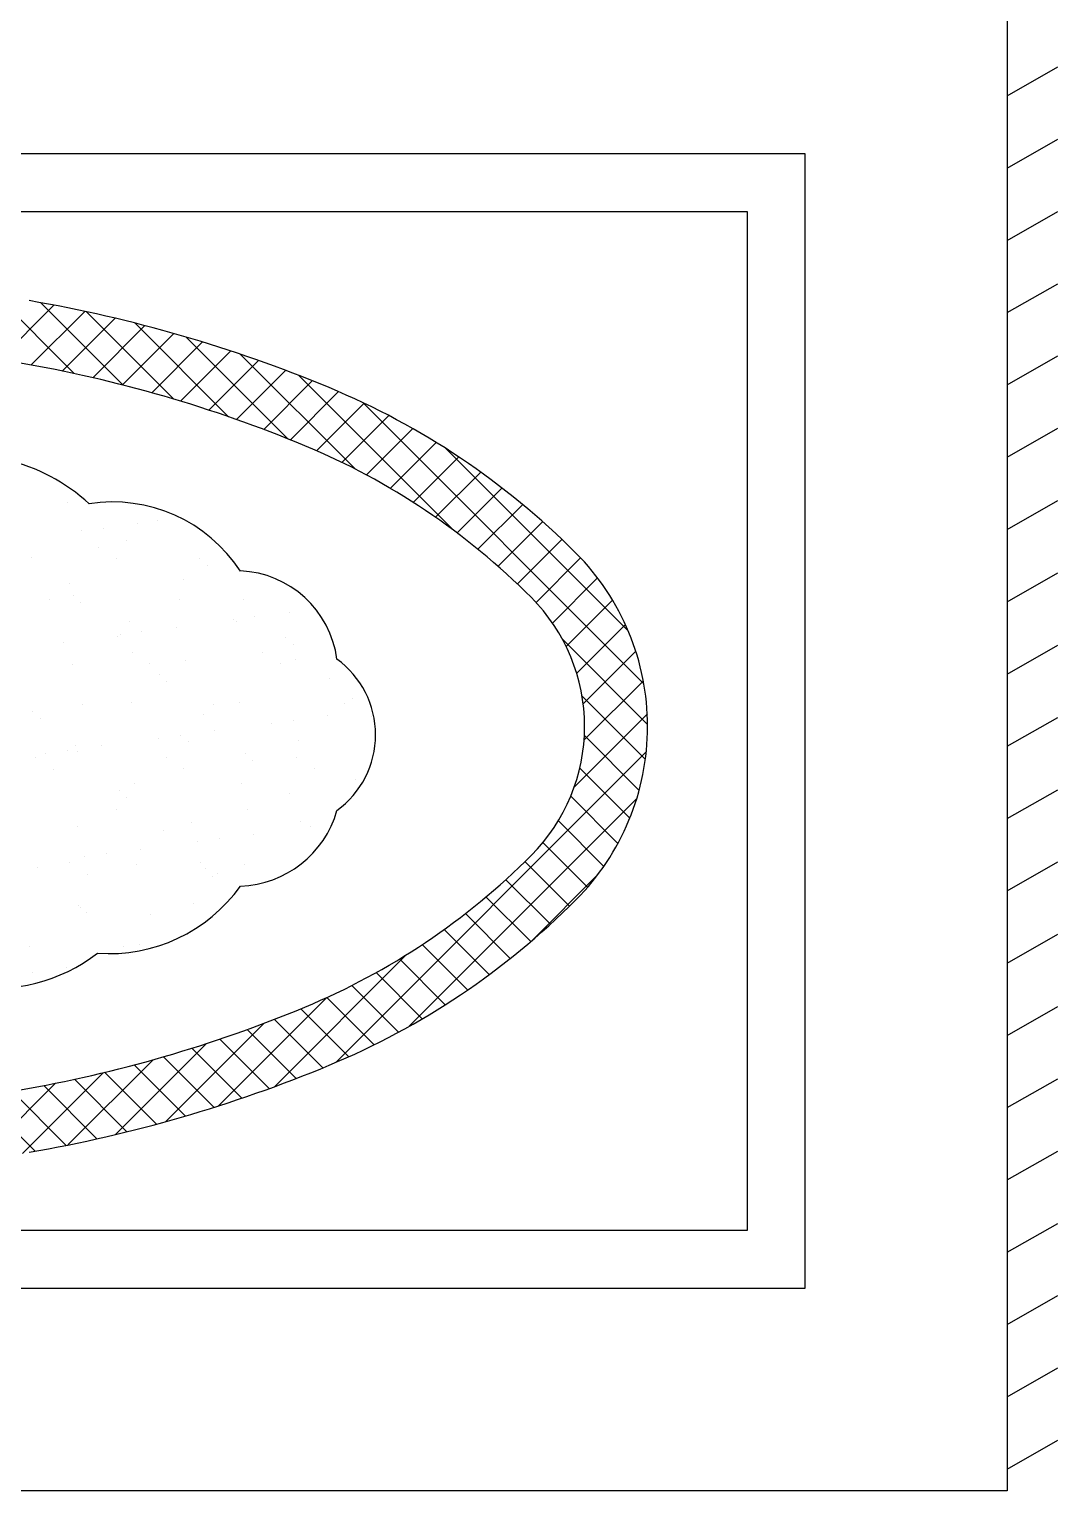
# Model space of a CAD drawing. Header units: millimetres. Extents: x 577 to 2337, y 236 to 943.
# Drawn here: x 753.108 to 754.599, y 697.022 to 699.139 of the extents above; entities that cross this region are included whole.
import ezdxf

# ---------------------------------------------------------------- set-up
doc = ezdxf.new("R2010")
doc.units = ezdxf.units.MM
doc.header["$LTSCALE"] = 0.01
doc.layers.add('06-Furn', color=4, linetype='Continuous')

# ---------------------------------------------------------------- blocks, each defined once
blk = doc.blocks.new('MMM')
at = {"layer": '06-Furn', "color": 243}
for p, q in [((766.7143, 638.1753), (766.7143, 635.9449)), ((766.7143, 637.9658), (766.7876, 638.0077)), ((766.7143, 637.8611), (766.7876, 637.903)), ((763.0074, 637.8821), (766.4211, 637.8821)), ((766.4211, 637.8821), (766.4211, 636.2381)), ((763.0912, 637.7983), (766.3373, 637.7983)), ((766.3373, 637.7983), (766.3373, 636.3219)), ((766.7143, 637.7564), (766.7876, 637.7983)), ((766.7143, 637.6517), (766.7876, 637.6936)), ((765.3617, 637.5635), (765.2482, 637.6771)), ((765.2536, 637.5837), (765.3325, 637.6626)), ((765.4321, 637.5469), (765.3128, 637.6662)), ((765.2996, 637.5759), (765.3772, 637.6535)), ((765.3446, 637.5671), (765.4211, 637.6436)), ((765.5064, 637.5264), (765.3798, 637.653)), ((765.5857, 637.5009), (765.45, 637.6366)), ((765.3887, 637.5575), (765.4642, 637.6329)), ((765.432, 637.547), (765.5065, 637.6214)), ((765.6714, 637.469), (765.524, 637.6164)), ((765.4744, 637.5356), (765.548, 637.6092)), ((765.5161, 637.5235), (765.5888, 637.5962)), ((765.557, 637.5106), (765.6289, 637.5825)), ((765.7689, 637.4252), (765.6026, 637.5916)), ((766.7143, 637.547), (766.7876, 637.5889)), ((765.5971, 637.4969), (765.6683, 637.5681)), ((765.6365, 637.4825), (765.707, 637.553)), ((765.9107, 637.3373), (765.687, 637.5609)), ((765.6752, 637.4674), (765.7451, 637.5373)), ((765.7132, 637.4516), (765.7821, 637.5205)), ((766.1876, 637.1141), (765.7804, 637.5213)), ((765.75, 637.4347), (765.818, 637.5026)), ((765.7856, 637.4165), (765.8528, 637.4837)), ((766.7143, 637.4423), (766.7876, 637.4842)), ((765.8201, 637.3972), (765.8866, 637.4637)), ((766.165, 637.1905), (765.9006, 637.4549)), ((765.8534, 637.3767), (765.9194, 637.4427)), ((765.8857, 637.3552), (765.9512, 637.4207)), ((765.9169, 637.3326), (765.982, 637.3978)), ((765.3516, 637.3762), (765.3516, 637.3762)), ((765.9471, 637.309), (766.0119, 637.3739)), ((766.7143, 637.3376), (766.7876, 637.3794)), ((765.4039, 637.3397), (765.4039, 637.3397)), ((765.4534, 637.3462), (765.4534, 637.3462)), ((765.4827, 637.3509), (765.4827, 637.3509)), ((765.9762, 637.2843), (766.0409, 637.349)), ((765.3722, 637.3356), (765.3722, 637.3356)), ((765.4375, 637.3219), (765.4375, 637.3219)), ((766.0043, 637.2587), (766.0689, 637.3232)), ((765.2998, 637.2975), (765.2998, 637.2975)), ((765.3969, 637.312), (765.3969, 637.312)), ((765.4225, 637.2957), (765.4225, 637.2957)), ((765.5433, 637.2954), (765.5433, 637.2954)), ((765.5545, 637.2851), (765.5545, 637.2851)), ((766.0313, 637.2319), (766.0959, 637.2965)), ((765.3554, 637.2589), (765.3554, 637.2589)), ((765.5198, 637.2648), (765.5198, 637.2648)), ((766.0552, 637.202), (766.1206, 637.2674)), ((766.7143, 637.2328), (766.7876, 637.2747)), ((765.3254, 637.2365), (765.3254, 637.2365)), ((765.3603, 637.242), (765.3603, 637.242)), ((765.5149, 637.2368), (765.5149, 637.2368)), ((765.6074, 637.2366), (765.6074, 637.2366)), ((766.075, 637.168), (766.1423, 637.2353)), ((765.3715, 637.2317), (765.3715, 637.2317)), ((765.6733, 637.2176), (765.6733, 637.2176)), ((765.4413, 637.2046), (765.4413, 637.2046)), ((765.5095, 637.1961), (765.5095, 637.1961)), ((765.5921, 637.207), (765.5921, 637.207)), ((765.597, 637.2039), (765.597, 637.2039)), ((765.6238, 637.2111), (765.6238, 637.2111)), ((766.0902, 637.1294), (766.1608, 637.2001)), ((765.3457, 637.1745), (765.3457, 637.1745)), ((765.4245, 637.1832), (765.4245, 637.1832)), ((765.4283, 637.1854), (765.4283, 637.1854)), ((765.46, 637.1896), (765.46, 637.1896)), ((765.668, 637.1811), (765.668, 637.1811)), ((765.6792, 637.1708), (765.6792, 637.1708)), ((766.193, 637.0549), (766.0699, 637.1781)), ((766.7143, 637.1281), (766.7876, 637.17)), ((765.446, 637.1596), (765.446, 637.1596)), ((765.6355, 637.16), (765.6355, 637.16)), ((765.6829, 637.1496), (765.6829, 637.1496)), ((766.0997, 637.0851), (766.1759, 637.1613)), ((765.3592, 637.1417), (765.3592, 637.1417)), ((765.4717, 637.1433), (765.4717, 637.1433)), ((765.4851, 637.1277), (765.4851, 637.1277)), ((765.5236, 637.1476), (765.5236, 637.1476)), ((765.6612, 637.1436), (765.6612, 637.1436)), ((765.4963, 637.1174), (765.4963, 637.1174)), ((765.7321, 637.1223), (765.7321, 637.1223)), ((766.101, 637.0327), (766.1868, 637.1184)), ((765.4451, 637.0874), (765.4451, 637.0874)), ((765.6008, 637.0866), (765.6008, 637.0866)), ((765.7652, 637.0926), (765.7652, 637.0926)), ((766.1898, 637.0044), (766.0981, 637.0961)), ((765.3021, 637.0743), (765.3021, 637.0743)), ((765.3133, 637.064), (765.3133, 637.064)), ((765.3746, 637.0841), (765.3746, 637.0841)), ((765.5492, 637.0689), (765.5492, 637.0689)), ((765.5641, 637.0844), (765.5641, 637.0844)), ((765.7294, 637.0675), (765.7294, 637.0675)), ((765.7536, 637.0848), (765.7536, 637.0848)), ((765.7927, 637.0668), (765.7927, 637.0668)), ((766.0868, 636.9647), (766.1926, 637.0704)), ((766.7143, 637.0234), (766.7876, 637.0653)), ((765.5656, 637.0459), (765.5656, 637.0459)), ((765.6483, 637.0568), (765.6483, 637.0568)), ((765.6799, 637.061), (765.6799, 637.061)), ((765.3631, 637.0244), (765.3631, 637.0244)), ((765.4018, 637.0243), (765.4018, 637.0243)), ((765.4845, 637.0352), (765.4845, 637.0352)), ((765.5161, 637.0394), (765.5161, 637.0394)), ((765.5274, 637.0303), (765.5274, 637.0303)), ((765.6867, 637.0324), (765.6867, 637.0324)), ((766.1807, 636.9596), (766.1014, 637.039)), ((765.3057, 637.0069), (765.3057, 637.0069)), ((765.3207, 637.0137), (765.3207, 637.0137)), ((765.3523, 637.0178), (765.3523, 637.0178)), ((765.3663, 637.0155), (765.3663, 637.0155)), ((765.4952, 637.0072), (765.4952, 637.0072)), ((765.6098, 637.0134), (765.6098, 637.0134)), ((765.621, 637.0031), (765.621, 637.0031)), ((765.6847, 637.0076), (765.6847, 637.0076)), ((765.7416, 636.5656), (766.1911, 637.0152)), ((765.3313, 636.9905), (765.3313, 636.9905)), ((765.5208, 636.9909), (765.5208, 636.9909)), ((765.7103, 636.9912), (765.7103, 636.9912)), ((766.1673, 636.9193), (766.0947, 636.9918)), ((765.4268, 636.96), (765.4268, 636.96)), ((765.449, 636.9701), (765.449, 636.9701)), ((765.6046, 636.9694), (765.6046, 636.9694)), ((765.769, 636.9753), (765.769, 636.9753)), ((766.7143, 636.9187), (766.7876, 636.9606)), ((765.4381, 636.9497), (765.4381, 636.9497)), ((765.6739, 636.9546), (765.6739, 636.9546)), ((765.8475, 636.6178), (766.1773, 636.9476)), ((766.15, 636.8828), (766.0817, 636.9511)), ((765.4237, 636.9317), (765.4237, 636.9317)), ((765.6132, 636.932), (765.6132, 636.932)), ((765.3669, 636.9072), (765.3669, 636.9072)), ((765.491, 636.9012), (765.491, 636.9012)), ((765.5313, 636.9131), (765.5313, 636.9131)), ((765.6217, 636.8957), (765.6217, 636.8957)), ((765.6905, 636.9151), (765.6905, 636.9151)), ((765.7044, 636.9066), (765.7044, 636.9066)), ((766.1296, 636.8495), (766.0636, 636.9154)), ((765.4579, 636.8742), (765.4579, 636.8742)), ((765.5406, 636.885), (765.5406, 636.885)), ((765.5722, 636.8892), (765.5722, 636.8892)), ((766.106, 636.8192), (766.0413, 636.884)), ((765.3548, 636.8545), (765.3548, 636.8545)), ((765.3768, 636.8635), (765.3768, 636.8635)), ((765.4084, 636.8677), (765.4084, 636.8677)), ((765.4528, 636.8529), (765.4528, 636.8529)), ((765.5443, 636.8549), (765.5443, 636.8549)), ((766.0797, 636.7917), (766.0152, 636.8563)), ((766.7143, 636.814), (766.7876, 636.8559)), ((765.3081, 636.8478), (765.3081, 636.8478)), ((765.3805, 636.8382), (765.3805, 636.8382)), ((765.5516, 636.8457), (765.5516, 636.8457)), ((765.5628, 636.8354), (765.5628, 636.8354)), ((765.57, 636.8385), (765.57, 636.8385)), ((765.6085, 636.8521), (765.6085, 636.8521)), ((766.0258, 636.7423), (766.1205, 636.837)), ((766.0521, 636.7656), (765.9875, 636.8302)), ((765.3686, 636.7923), (765.3686, 636.7923)), ((765.3707, 636.7899), (765.3707, 636.7899)), ((765.5351, 636.7958), (765.5351, 636.7958)), ((766.0235, 636.7404), (765.9587, 636.8051)), ((765.3799, 636.782), (765.3799, 636.782)), ((765.4728, 636.7793), (765.4728, 636.7793)), ((765.994, 636.7161), (765.929, 636.7811)), ((765.9635, 636.6927), (765.8982, 636.7581)), ((766.7143, 636.7093), (766.7876, 636.7512)), ((765.2974, 636.7336), (765.2974, 636.7336)), ((765.4328, 636.7335), (765.4328, 636.7335)), ((765.4566, 636.7356), (765.4566, 636.7356)), ((765.9321, 636.6704), (765.8664, 636.7361)), ((765.6527, 636.5306), (765.8437, 636.7216)), ((765.8997, 636.649), (765.8335, 636.7153)), ((765.3007, 636.6959), (765.3007, 636.6959)), ((765.3502, 636.7024), (765.3502, 636.7024)), ((765.8663, 636.6286), (765.7994, 636.6955)), ((765.8319, 636.6092), (765.7643, 636.6769)), ((765.5708, 636.5024), (765.7276, 636.6592)), ((765.7599, 636.5737), (765.6904, 636.6432)), ((765.7965, 636.5909), (765.728, 636.6594)), ((766.7143, 636.6046), (766.7876, 636.6465)), ((765.4941, 636.4796), (765.6365, 636.6219)), ((765.7222, 636.5576), (765.652, 636.6278)), ((765.6446, 636.5276), (765.573, 636.5992)), ((765.6837, 636.5423), (765.6128, 636.6132)), ((765.4217, 636.461), (765.5536, 636.5928)), ((765.6048, 636.5136), (765.5324, 636.586)), ((765.3528, 636.4458), (765.4764, 636.5694)), ((765.523, 636.4878), (765.449, 636.5619)), ((765.5643, 636.5004), (765.4911, 636.5736)), ((765.2229, 636.4235), (765.3347, 636.5353)), ((765.2869, 636.4337), (765.4037, 636.5505)), ((765.4383, 636.465), (765.3622, 636.541)), ((765.4811, 636.476), (765.406, 636.5511)), ((766.7143, 636.4999), (766.7876, 636.5417)), ((765.3051, 636.4368), (765.2257, 636.5163)), ((765.3504, 636.4453), (765.272, 636.5237)), ((765.3948, 636.4547), (765.3176, 636.5319)), ((766.7143, 636.3952), (766.7876, 636.437)), ((766.7143, 636.2904), (766.7876, 636.3323)), ((766.3373, 636.3219), (763.0912, 636.3219)), ((766.4211, 636.2381), (763.0074, 636.2381)), ((766.7143, 636.1857), (766.7876, 636.2276)), ((766.7143, 636.081), (766.7876, 636.1229)), ((766.7143, 635.9763), (766.7876, 636.0182)), ((766.7143, 635.9449), (762.7143, 635.9449))]:
    blk.add_line(p, q, dxfattribs=at)
for centre, radius, start, end in [((764.9523, 635.6679), 2.0306, 67.4428, 80.2374), ((764.9523, 635.6679), 1.9393, 67.4428, 80.2374), ((765.3081, 636.5245), 1.103, 44.9191, 67.4428), ((765.2011, 637.1751), 0.2705, 47.5529, 105.6621), ((765.3081, 636.5245), 1.0117, 44.9191, 67.4428), ((765.4176, 637.156), 0.2214, 33.2532, 98.8218), ((765.8373, 637.0522), 0.3557, 0, 44.9191), ((765.5966, 637.1302), 0.1474, 7.5788, 87.6263), ((765.8373, 637.0522), 0.2644, 0, 44.9191), ((765.6636, 637.0401), 0.1351, 305.8377, 54.1623), ((765.8373, 637.0522), 0.2644, 315.0809, 0), ((765.8373, 637.0522), 0.3557, 315.0809, 0), ((765.5976, 636.9718), 0.1509, 271.962, 344.1321), ((765.3081, 637.5799), 1.0117, 292.5572, 315.0809), ((765.4125, 636.9567), 0.2337, 265.9098, 324.4925), ((765.3081, 637.5799), 1.103, 292.5572, 315.0809), ((765.2437, 636.9233), 0.251, 261.6366, 307.3039), ((764.9523, 638.4365), 1.9393, 279.7626, 292.5572), ((764.9523, 638.4365), 2.0306, 279.7626, 292.5572)]:
    blk.add_arc(centre, radius, start, end, dxfattribs=at)

msp = doc.modelspace()

# ---------------------------------------------------------------- block references
at = {"layer": '06-Furn', "color": 241}
msp.add_blockref('MMM', (-12.1885, 61.0771), dxfattribs=at)

doc.saveas('drawing.dxf')
